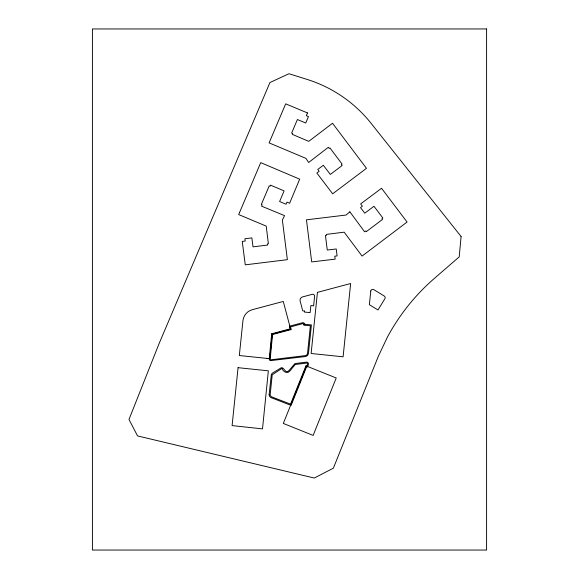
<?xml version="1.0" encoding="UTF-8"?>
<svg xmlns="http://www.w3.org/2000/svg" width="579" height="579" viewBox="0 0 579 579"><rect width="100%" height="100%" fill="white"/><g stroke="black" fill="none" stroke-linecap="round" stroke-linejoin="round"><path stroke-width="0.87" d="M281.951 368.447L272.224 374.765L270.118 395.262L271.385 396.745L290.564 404.149L306.139 365.4L306.971 365.733L307.507 364.386A0.955 0.955 0 0 0 306.508 363.076L295.724 364.43A1.534 1.534 0 0 0 295.16 364.611L289.761 371.132C287.408 374.128 282.863 371.812 282.197 368.505M269.119 394.697L269.553 396.369L270.834 397.534L291.092 405.38L306.66 366.623L307.492 366.963L308.39 364.719A1.889 1.889 0 0 0 306.407 362.143L295.594 363.489A2.454 2.454 0 0 0 294.704 363.786L289.037 370.524C285.505 374.533 284.238 367.274 281.452 367.643L272.405 373.108L271.356 374.389L269.119 394.697M303.845 324.616L303.809 325.152L310.38 325.774L307.521 353.479L306.906 354.847L305.444 355.6L270.813 359.812A0.963 0.963 0 0 1 270.205 358.806L272.571 334.51L291.244 329.545L290.535 326.896L302.643 323.668A0.948 0.948 0 0 1 303.852 324.616M461.094 236.507L459.205 256.888L434.373 278.412A207.861 207.861 0 0 0 387.481 336.978L378.304 356.36L333.366 468.179L314.296 478.044L137.541 435.915L128.987 419.457L159.015 343.774L269.944 82.529L289.001 73.728L307.196 79.446A132.28 132.28 0 0 1 371.088 123.313L461.094 236.507M238.07 367.679L232.092 425.594L262.504 428.88L268.352 370.828L238.07 367.679M266.832 358.372L269.734 358.814L272.137 334.141L290.665 329.205L283.276 301.449L252.343 309.685A12.803 12.803 0 0 0 242.963 320.462L239.322 355.528L266.832 358.372M271.696 333.765L269.264 358.727A1.903 1.903 0 0 0 270.357 360.645L305.574 356.534L307.601 355.492L308.455 353.588L311.415 324.928L304.836 324.254L304.778 324.776A1.889 1.889 0 0 0 302.419 322.756L289.384 326.223L290.086 328.872L271.696 333.765M304.489 311.061L304.388 312.045L310.134 312.638L310.865 305.567L313.623 305.85L314.6 296.347A1.889 1.889 0 0 0 312.233 294.327L302.441 296.933A3.496 3.496 0 0 0 300.11 300.957L302.752 310.88L304.489 311.061M317.437 292.359L311.126 353.494L343.101 356.809L350.642 283.515L317.437 292.359M370.777 291.013L369.366 304.699L377.993 309.975L384.897 298.692A1.94 1.94 0 0 0 384.253 296.028L373.824 289.645A2.005 2.005 0 0 0 370.784 291.013M306.4 366.015L283.326 423.437L313.13 435.415L336.225 377.971L306.4 366.015M307.485 112.941L306.32 115.677L308.455 116.582L305.719 123.016L297.396 119.535L291.635 133.105L292.721 133.568L292.373 134.393L308.759 141.348L332.52 123.262L366.478 168.33L332.672 193.799L316.851 173.041L319.152 171.312L317.762 169.466L323.343 165.261L330.32 174.431L342.095 165.565L341.378 164.617L342.095 164.081L329.929 147.927L329.212 148.47L328.329 147.298L308.658 162.482L305.907 158.357L269.105 142.89L285.686 103.836L307.485 112.941M239.561 212.479L238.671 214.57L266.217 226.107L268.381 243.773L267.491 243.882L267.636 245.055L253.009 246.849L251.858 237.897L244.917 238.751L245.199 241.052L242.246 241.414L245.264 264.842L287.372 259.674L282.371 220.071L284.564 215.627L261.585 206.175L262.157 204.828L261.332 204.481L269.235 185.866L270.06 186.221L270.516 185.128L284.086 190.889L279.628 201.521L286.062 204.249L286.967 202.122L289.616 203.251L299.683 179.172L260.724 162.627L239.561 212.479M349.868 211.82L346.09 215.033L306.457 219.825L311.697 261.925L335.161 259.146L334.792 256.193L337.087 255.904L336.225 248.97L327.265 250.034L325.441 235.407L326.614 235.262L326.505 234.372L344.172 232.172L362.07 256.077L407.073 222.047L381.547 188.284L360.645 203.909L362.382 206.204L360.536 207.6L364.756 213.181L373.976 206.269L382.864 218.022L381.923 218.739L382.466 219.448L366.333 231.643L365.798 230.934L364.625 231.817L349.868 211.82M486.592 28.95L92.408 28.95L92.408 550.05L486.592 550.05L486.592 28.95"/></g></svg>
